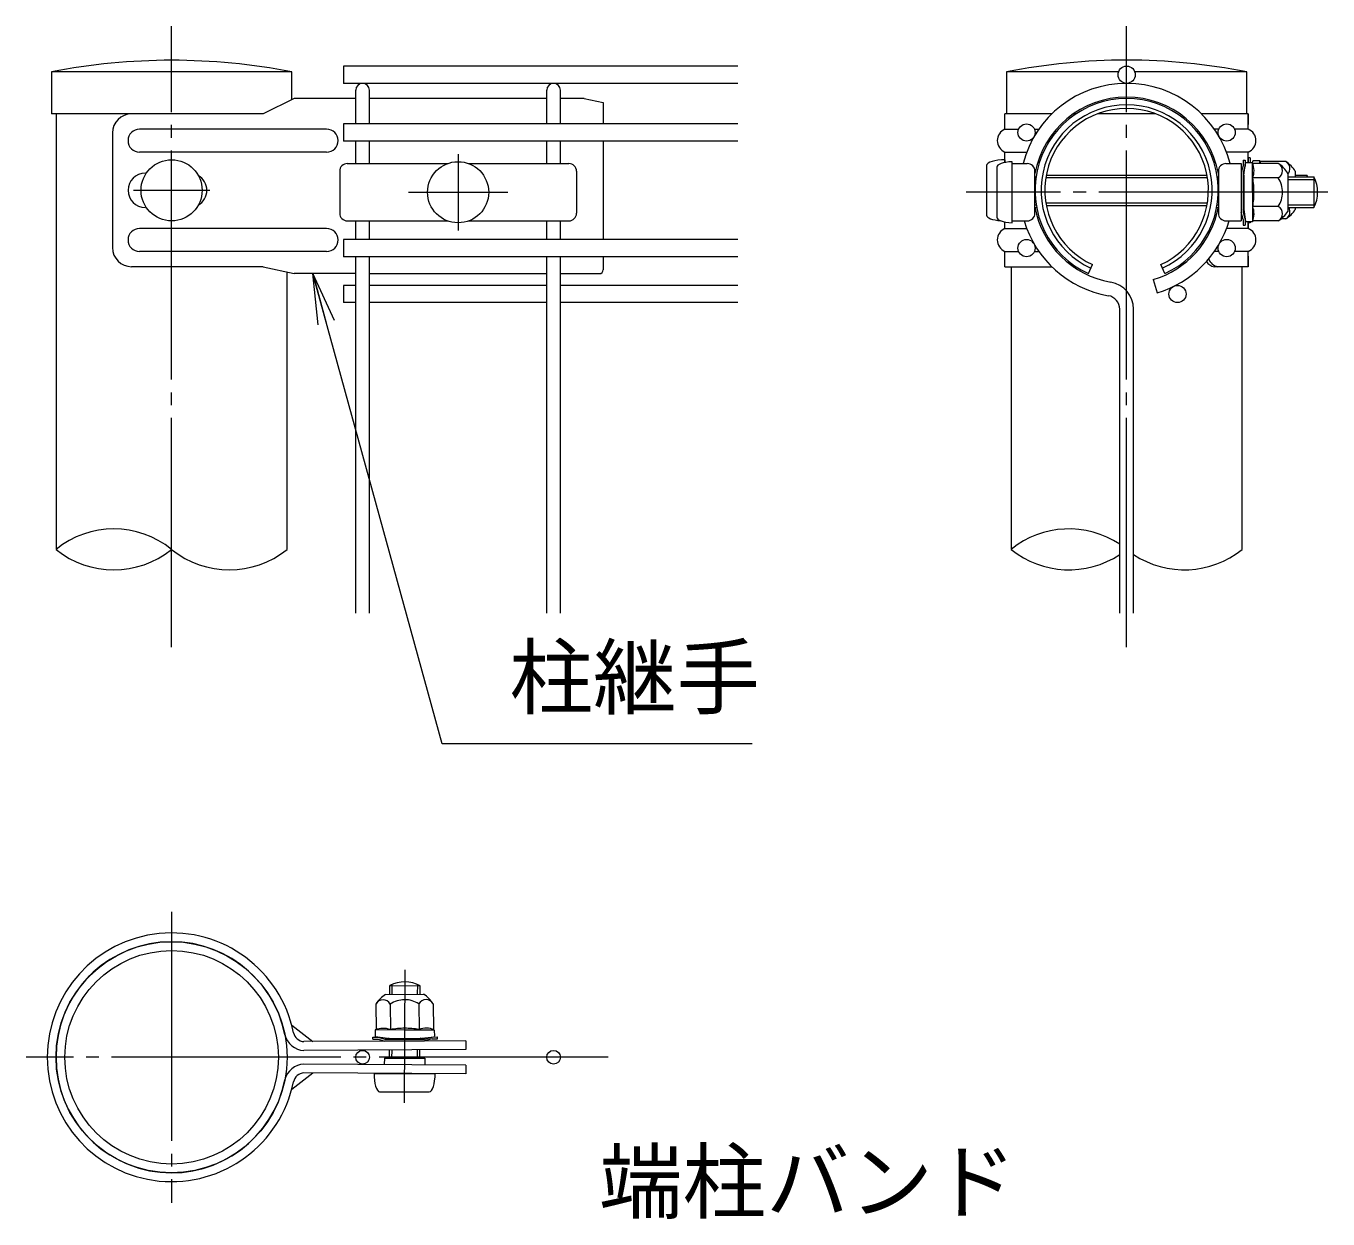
# Model space of a CAD drawing. Units: millimetres, scale not verified. Extents: x -4200 to 4200, y -2970 to 2970.
# Drawn here: x 975 to 1998, y 240 to 1177 of the extents above; entities that cross this region are included whole.
import ezdxf
from ezdxf.enums import TextEntityAlignment as Align

# ---------------------------------------------------------------- set-up
doc = ezdxf.new("R2010")
doc.units = ezdxf.units.MM
doc.header["$LTSCALE"] = 10
doc.linetypes.add('LONG_CHAIN', pattern=[21, 18, -1, 1, -1])
for name, color, linetype, lineweight in [('0-3_D-STR1', 1, 'Continuous', 9), ('0-4_D-BMK', 2, 'LONG_CHAIN', 9), ('0-5_D-STR-DIM', 7, 'Continuous', 9), ('0-6_0', 7, 'Continuous', 9), ('0-8_D-STR2', 7, 'Continuous', 9), ('0-9_D-STR3', 3, 'Continuous', 9), ('0-A_D-STR-TXT', 7, 'Continuous', 9)]:
    doc.layers.add(name, color=color, linetype=linetype, lineweight=lineweight)
doc.styles.add('ＭＳ ゴシック', font='')
doc.styles.get('ＭＳ ゴシック').set_extended_font_data('MS Gothic')

# ---------------------------------------------------------------- blocks, each defined once
blk = doc.blocks.new('_Open')
at = {"layer": '0-6_0'}
blk.add_line((-10, 1.667), (0, 0), dxfattribs=at)
blk.add_lwpolyline([(-10, -1.667), (0, 0), (-10, 0)], dxfattribs=at)

msp = doc.modelspace()

# ---------------------------------------------------------------- linework, layer by layer
at = {"layer": '0-3_D-STR1'}
for p, q in [((1183.99, 1140.59), (995.29, 1140.59)), ((995.29, 1140.59), (995.29, 1107.59)), ((1183.99, 1118.59), (1183.99, 1140.59)), ((1833.28, 1140.59), (1745.29, 1140.59)), ((1745.29, 1140.59), (1745.29, 1107.59)), ((1933.99, 1140.59), (1846.01, 1140.59)), ((1933.99, 1107.59), (1933.99, 1140.59)), ((1161.59, 1107.59), (995.29, 1107.59)), ((998.89, 1107.59), (998.89, 765.59)), ((1780.85, 1107.59), (1745.29, 1107.59)), ((1799.84, 1107.59), (1797.71, 1107.59)), ((1862.48, 1107.59), (1816.8, 1107.59)), ((1933.99, 1107.59), (1898.43, 1107.59)), ((1180.39, 765.59), (1180.39, 983.43)), ((1748.89, 987.59), (1748.89, 765.59)), ((1930.39, 765.59), (1930.39, 987.68))]:
    msp.add_line(p, q, dxfattribs=at)
for radius in [90.75, 83.85]:
    msp.add_circle((1089.64, 366.72), radius, dxfattribs=at)
for centre, radius, start, end in [((1089.64, 656.9), 492.8, 78.96219, 101.03781), ((1839.64, 662.3), 487.51, 78.84081, 101.15919)]:
    msp.add_arc(centre, radius, start, end, dxfattribs=at)
at = {"layer": '0-4_D-BMK'}
for p, q in [((1089.64, 688.91), (1089.64, 1176.59)), ((1839.64, 688.91), (1839.64, 1176.59)), ((1314.64, 1076.06), (1314.64, 1016.06)), ((1059.64, 1047.59), (1119.64, 1047.59)), ((1275.64, 1046.06), (1353.64, 1046.06)), ((1997.73, 1046.06), (1713.61, 1046.06)), ((1089.64, 481.02), (1089.64, 252.42)), ((1272.49, 330.96), (1273, 435.42)), ((1432.54, 366.72), (975.34, 366.72))]:
    msp.add_line(p, q, dxfattribs=at)
at = {"layer": '0-5_D-STR-DIM'}
for centre, start, end in [((1044.26, 709.6), 50.97549, 129.02451), ((1794.27, 709.6), 56.30864, 129.02451), ((1044.26, 821.57), 230.97549, 309.02451), ((1135.01, 821.57), 230.97549, 309.02451), ((1794.27, 821.57), 230.97549, 303.69136), ((1885.02, 821.57), 236.30864, 309.02451)]:
    msp.add_arc(centre, 72.06, start, end, dxfattribs=at)
at = {"layer": '0-8_D-STR2'}
for p, q in [((1534.24, 1145.09), (1224.64, 1145.09)), ((1224.64, 1145.09), (1224.64, 1131.59)), ((1534.24, 1131.59), (1224.64, 1131.59)), ((1234.24, 1099.71), (1234.24, 1126.19)), ((1245.04, 1099.71), (1245.04, 1126.19)), ((1384.24, 1099.71), (1384.24, 1126.19)), ((1395.04, 1099.71), (1395.04, 1126.19)), ((1534.24, 1099.71), (1224.64, 1099.71)), ((1224.64, 1099.71), (1224.64, 1086.21)), ((1534.24, 1086.21), (1224.64, 1086.21)), ((1234.24, 1068.56), (1234.24, 1086.21)), ((1245.04, 1068.56), (1245.04, 1086.21)), ((1384.24, 1068.56), (1384.24, 1086.21)), ((1395.04, 1068.56), (1395.04, 1086.21)), ((1234.24, 1008.96), (1234.24, 1023.56)), ((1245.04, 1008.96), (1245.04, 1023.56)), ((1384.24, 1008.96), (1384.24, 1023.56)), ((1395.04, 1008.96), (1395.04, 1023.56)), ((1534.24, 1008.96), (1224.64, 1008.96)), ((1224.64, 1008.96), (1224.64, 995.46)), ((1534.24, 995.46), (1224.64, 995.46)), ((1234.24, 715.59), (1234.24, 995.46)), ((1245.04, 715.59), (1245.04, 995.46)), ((1384.24, 715.59), (1384.24, 995.46)), ((1395.04, 715.59), (1395.04, 995.46)), ((1234.24, 972.86), (1224.64, 972.86)), ((1224.64, 972.86), (1224.64, 959.36)), ((1384.24, 972.86), (1245.04, 972.86)), ((1534.24, 972.86), (1395.04, 972.86)), ((1860.56, 977.44), (1863.65, 967.09)), ((1234.24, 959.36), (1224.64, 959.36)), ((1384.24, 959.36), (1245.04, 959.36)), ((1534.24, 959.36), (1395.04, 959.36)), ((1834.24, 715.59), (1834.24, 954.18)), ((1845.04, 715.59), (1845.04, 954.18))]:
    msp.add_line(p, q, dxfattribs=at)
for centre, radius in [((1839.64, 1138.34), 6.75), ((1761.05, 1092.96), 6.75), ((1918.23, 1092.96), 6.75), ((1761.05, 1002.21), 6.75), ((1918.23, 1002.21), 6.75), ((1879.59, 966.11), 6.75), ((1239.64, 366.72), 5.4), ((1389.64, 366.72), 5.4)]:
    msp.add_circle(centre, radius, dxfattribs=at)
for centre, radius, start, end in [((1239.64, 1126.19), 5.4, 0, 180), ((1389.64, 1126.19), 5.4, 0, 180), ((1839.64, 1047.59), 84, 14.4591, 165.5409), ((1839.64, 1047.59), 73.2, 10.38886, 169.61114), ((1839.64, 1047.59), 73.2, 190.38886, 260.16066), ((1839.64, 1047.59), 73.2, 286.60421, 349.61114), ((1839.64, 1047.59), 84, 196.62015, 260.16066), ((1839.64, 1047.59), 84, 286.60421, 343.37985), ((1823.44, 954.18), 21.6, 0, 80.16066), ((1823.44, 954.18), 10.8, 0, 80.16066)]:
    msp.add_arc(centre, radius, start, end, dxfattribs=at)
at = {"layer": '0-9_D-STR3'}
for p, q in [((1186.02, 1119.59), (1161.59, 1107.59)), ((1234.24, 1119.59), (1186.02, 1119.59)), ((1384.24, 1119.59), (1245.04, 1119.59)), ((1413.64, 1119.59), (1395.04, 1119.59)), ((1413.64, 1119.59), (1428.64, 1116.59)), ((1428.64, 1116.59), (1428.64, 1099.71)), ((1161.59, 1107.59), (1058.18, 1107.59)), ((1780.85, 1107.59), (1744.09, 1107.59)), ((1744.09, 1095.59), (1744.09, 1107.59)), ((1797.71, 1107.59), (1799.84, 1107.59)), ((1935.19, 1107.59), (1898.43, 1107.59)), ((1935.19, 1107.59), (1935.19, 1099.27)), ((1935.19, 1095.59), (1935.19, 1107.59)), ((1211.41, 1095.59), (1064.41, 1095.59)), ((1744.09, 1095.59), (1754.83, 1095.59)), ((1767.27, 1095.59), (1770.71, 1095.59)), ((1912.01, 1095.59), (1908.58, 1095.59)), ((1935.19, 1095.59), (1924.45, 1095.59)), ((1043.18, 1092.59), (1043.18, 1002.59)), ((1428.64, 1086.21), (1428.64, 1008.96)), ((1211.41, 1077.59), (1064.41, 1077.59)), ((1744.09, 1077.59), (1761.18, 1077.59)), ((1744.09, 1069.38), (1744.09, 1077.59)), ((1935.19, 1077.59), (1918.1, 1077.59)), ((1935.19, 1069.29), (1935.19, 1077.59)), ((1227.64, 1068.56), (1306.29, 1068.56)), ((1322.99, 1068.56), (1401.64, 1068.56)), ((1729.69, 1067.09), (1729.69, 1028.09)), ((1737.64, 1065.63), (1737.64, 1026.5)), ((1744.09, 1071.59), (1744.09, 1069.84)), ((1749.64, 1022.06), (1749.64, 1070.06)), ((1749.64, 1068.56), (1761.64, 1068.56)), ((1917.64, 1068.56), (1929.64, 1068.56)), ((1929.64, 1068.56), (1929.64, 1023.56)), ((1931.18, 1066.91), (1929.64, 1061.6)), ((1931.18, 1071.23), (1931.18, 1066.91)), ((1931.18, 1071.23), (1932.68, 1071.23)), ((1931.74, 1059.54), (1932.91, 1069.03)), ((1932.68, 1071.23), (1932.68, 1066.91)), ((1938.21, 1069.29), (1933.2, 1069.29)), ((1935.19, 1073.09), (1935.19, 1069.29)), ((1936.69, 1073.09), (1935.19, 1073.09)), ((1936.69, 1073.09), (1936.69, 1069.29)), ((1938.34, 1046.04), (1938.34, 1069.22)), ((1938.55, 1068.93), (1938.76, 1070.58)), ((1958.72, 1068.58), (1938.69, 1068.58)), ((1944.06, 1070.84), (1939.05, 1070.84)), ((1944.19, 1068.58), (1944.19, 1070.76)), ((1944.49, 1070.11), (1944.35, 1070.62)), ((1964.57, 1070.11), (1944.49, 1070.11)), ((1221.64, 1062.56), (1221.64, 1029.56)), ((1407.64, 1062.56), (1407.64, 1029.56)), ((1767.64, 1029.56), (1767.64, 1062.56)), ((1767.64, 1058.06), (1768.41, 1058.06)), ((1767.64, 1056.03), (1768.14, 1056.03)), ((1776.22, 1057.56), (1903.06, 1057.56)), ((1776.57, 1059.59), (1902.71, 1059.59)), ((1910.88, 1058.06), (1911.64, 1058.06)), ((1911.14, 1056.03), (1911.64, 1056.03)), ((1911.64, 1062.56), (1911.64, 1029.56)), ((1929.64, 1061.6), (1929.64, 1030.52)), ((1931.14, 1058.21), (1931.74, 1058.21)), ((1931.74, 1059.54), (1931.74, 1032.54)), ((1931.74, 1058.21), (1931.74, 1033.91)), ((1958.72, 1057.32), (1938.34, 1057.32)), ((1966.24, 1061.06), (1966.24, 1031.06)), ((1966.24, 1058.06), (1986.64, 1058.06)), ((1966.24, 1056.03), (1987.61, 1056.03)), ((1972.09, 1062.59), (1972.09, 1058.06)), ((1986.64, 1058.06), (1986.64, 1034.06)), ((1938.34, 1046.04), (1938.34, 1022.87)), ((1767.64, 1036.09), (1768.57, 1036.09)), ((1767.7, 1034.06), (1768.92, 1034.06)), ((1776.22, 1037.62), (1903.06, 1037.62)), ((1776.57, 1035.59), (1902.71, 1035.59)), ((1910.36, 1034.06), (1911.58, 1034.06)), ((1910.72, 1036.09), (1911.64, 1036.09)), ((1931.14, 1033.91), (1931.74, 1033.91)), ((1958.72, 1034.81), (1938.34, 1034.81)), ((1966.24, 1036.09), (1987.61, 1036.09)), ((1966.24, 1034.06), (1986.64, 1034.06)), ((1972.09, 1034.06), (1972.09, 1032.59)), ((1227.64, 1023.56), (1306.29, 1023.56)), ((1322.99, 1023.56), (1401.64, 1023.56)), ((1744.09, 1017.59), (1744.09, 1022.75)), ((1744.09, 1017.59), (1744.09, 1022.75)), ((1749.64, 1023.56), (1761.64, 1023.56)), ((1917.64, 1023.56), (1929.64, 1023.56)), ((1931.18, 1024.54), (1929.64, 1030.52)), ((1931.14, 1030.52), (1932.68, 1024.54)), ((1931.74, 1032.54), (1932.91, 1023.06)), ((1932.68, 1024.54), (1932.68, 1020.23)), ((1938.14, 1022.79), (1933.2, 1022.79)), ((1935.19, 1022.79), (1935.19, 1017.59)), ((1935.19, 1017.59), (1935.19, 1022.79)), ((1935.19, 1022.79), (1935.19, 1022.09)), ((1958.72, 1023.55), (1938.64, 1023.55)), ((1964.57, 1025.07), (1960.89, 1025.07)), ((1211.41, 1017.59), (1064.41, 1017.59)), ((1744.09, 1017.59), (1761.18, 1017.59)), ((1935.19, 1017.59), (1918.1, 1017.59)), ((1766.53, 1006.15), (1766.53, 1006.22)), ((1211.41, 999.59), (1064.41, 999.59)), ((1428.64, 995.46), (1428.64, 985.14)), ((1744.09, 987.59), (1744.09, 999.59)), ((1744.09, 999.59), (1754.83, 999.59)), ((1767.27, 999.59), (1770.71, 999.59)), ((1912.01, 999.59), (1908.58, 999.59)), ((1935.19, 999.59), (1924.45, 999.59)), ((1935.19, 987.59), (1935.19, 999.59)), ((1935.19, 995.91), (1935.19, 987.59)), ((1161.59, 987.59), (1058.18, 987.59)), ((1161.59, 987.59), (1186.02, 982.19)), ((1234.24, 982.19), (1186.02, 982.19)), ((1245.04, 982.14), (1384.24, 982.14)), ((1395.04, 982.14), (1425.64, 982.14)), ((1744.09, 987.59), (1780.85, 987.59)), ((1797.71, 987.59), (1799.84, 987.59)), ((1809.64, 982.14), (1812.89, 989.23)), ((1869.64, 982.14), (1866.39, 989.23)), ((1935.19, 987.59), (1908.32, 987.59)), ((1935.19, 987.59), (1932.56, 987.59)), ((1260.9, 416.03), (1260.94, 423.05)), ((1260.94, 423.05), (1284.94, 422.94)), ((1262.94, 416.04), (1262.97, 424.01)), ((1282.87, 416.14), (1282.91, 423.92)), ((1284.91, 416.15), (1284.94, 422.94)), ((1257.57, 416.02), (1287.57, 416.16)), ((1250.09, 408.47), (1250.19, 388.38)), ((1261.35, 408.52), (1261.45, 388.13)), ((1283.87, 408.63), (1283.97, 388.24)), ((1295.13, 408.68), (1295.22, 388.59)), ((1184.01, 391.82), (1200.67, 379.05)), ((1320.6, 379.69), (1193.55, 379.02)), ((1247.55, 382.41), (1251.87, 382.43)), ((1247.56, 380.91), (1247.55, 382.41)), ((1247.56, 380.91), (1251.88, 380.93)), ((1249.46, 387.95), (1249.48, 382.94)), ((1272.71, 388.19), (1249.53, 388.08)), ((1250.19, 388.38), (1249.68, 388.24)), ((1259.24, 381.53), (1249.75, 382.65)), ((1251.88, 380.93), (1257.19, 379.42)), ((1257.19, 379.42), (1288.27, 379.57)), ((1259.24, 381.53), (1286.24, 381.66)), ((1260.57, 381.53), (1284.87, 381.65)), ((1260.57, 380.93), (1260.57, 381.53)), ((1272.71, 388.19), (1295.88, 388.3)), ((1284.87, 381.05), (1284.87, 381.65)), ((1286.24, 381.66), (1295.72, 382.87)), ((1288.26, 381.07), (1294.23, 382.63)), ((1294.24, 381.13), (1288.27, 379.57)), ((1294.23, 382.63), (1298.55, 382.65)), ((1295.96, 388.1), (1295.98, 383.17)), ((1260.66, 366.05), (1260.69, 372.53)), ((1262.69, 366.04), (1262.73, 372.54)), ((1282.63, 365.95), (1282.66, 372.64)), ((1284.66, 365.94), (1284.7, 372.65)), ((1320.64, 360.64), (1193.59, 361.32)), ((1256.71, 366.07), (1256.68, 360.97)), ((1256.71, 366.07), (1288.62, 365.92)), ((1288.62, 365.92), (1288.59, 360.82)), ((1320.64, 360.64), (1320.64, 353.74)), ((1184.01, 341.62), (1200.67, 354.38)), ((1320.6, 353.74), (1193.55, 354.42)), ((1248.61, 354.11), (1296.61, 353.88)), ((1253.04, 339.69), (1292.04, 339.5))]:
    msp.add_line(p, q, dxfattribs=at)
for points in [[(1932.68, 1066.91), (1931.14, 1061.6), (1931.14, 1030.52)], [(1972.09, 1059.59), (1981.09, 1059.59), (1981.09, 1058.06)], [(1931.18, 1024.54), (1931.18, 1020.23), (1932.68, 1020.23)], [(1936.69, 1022.79), (1936.69, 1022.09), (1935.19, 1022.09)], [(1320.64, 379.69), (1320.64, 372.79), (1193.59, 372.12)], [(1251.87, 382.43), (1257.18, 380.92), (1288.26, 381.07)], [(1294.24, 381.13), (1298.56, 381.15), (1298.55, 382.65)]]:
    msp.add_lwpolyline(points, dxfattribs=at)
for centre in [(1089.64, 1047.59), (1314.64, 1046.06)]:
    msp.add_circle(centre, 24, dxfattribs=at)
for centre, radius, start, end in [((1839.64, 1047.59), 72, 294.62432, 245.37568), ((1839.64, 1047.59), 67.2, 294.62432, 245.37568), ((1058.18, 1092.59), 15, 90, 180), ((1839.64, 1047.59), 64.2, 294.62432, 245.37568), ((1064.41, 1086.59), 9, 90, 270), ((1211.41, 1086.59), 9, 270, 90), ((1747.84, 1086.59), 9.75, 112.61986, 247.38014), ((1931.44, 1086.59), 9.75, 292.61986, 67.38014), ((1227.64, 1062.56), 6, 90, 180), ((1401.64, 1062.56), 6, 0, 90), ((1761.64, 1062.56), 6, 0, 90), ((1917.64, 1062.56), 6, 90, 180), ((1933.2, 1068.99), 0.3, 90, 173), ((1938.21, 1068.99), 0.3, 15, 90), ((1923.27, 1063), 16.4, 339.64454, 21.71401), ((1939.05, 1070.54), 0.3, 90, 173), ((1944.06, 1070.54), 0.3, 15, 90), ((1929.54, 1064.47), 15.97, 14.90359, 22.7756), ((1955.67, 1062.95), 6.4, 298.45309, 61.54691), ((1945.92, 1048.3), 24, 32.13463, 57.68315), ((1961.52, 1064.48), 6.4, 317.45541, 61.54691), ((1951.77, 1049.82), 24, 32.13463, 57.68315), ((1068.91, 1047.59), 13.5, 90, 270), ((1103.84, 1047.59), 13.5, 300.04449, 59.95551), ((1930.03, 1058.26), 1.71, 358.43845, 49.48837), ((1876.07, 1046.04), 63.57, 0, 10.20031), ((1941.45, 1046.06), 20.62, 0, 33.09348), ((1958.59, 1047.59), 25.5, 24.25131, 28.07249), ((1964.14, 1046.06), 25.5, 331.92751, 28.07249), ((1876.07, 1046.04), 63.57, 349.79969, 0), ((1941.45, 1046.06), 20.62, 326.90652, 0), ((1930.03, 1033.87), 1.71, 310.51348, 1.56339), ((1923.69, 1029.16), 15.97, 337.2244, 20.62678), ((1955.67, 1029.18), 6.4, 298.45309, 61.54691), ((1961.52, 1030.7), 6.4, 298.45309, 31.66849), ((1227.64, 1029.56), 6, 180, 270), ((1401.64, 1029.56), 6, 270, 0), ((1761.64, 1029.56), 6, 270, 0), ((1917.64, 1029.56), 6, 180, 270), ((1933.2, 1023.09), 0.3, 187, 270), ((1938.14, 1023.09), 0.3, 270, 337.2244), ((1945.92, 1043.83), 24, 302.31685, 327.86537), ((1951.77, 1045.36), 24, 302.31685, 327.86537), ((1064.41, 1008.59), 9, 90, 270), ((1211.41, 1008.59), 9, 270, 90), ((1747.84, 1008.59), 9.75, 112.61986, 247.38014), ((1931.44, 1008.59), 9.75, 292.61986, 67.38014), ((1058.18, 1002.59), 15, 180, 270), ((1757.1, 1008.59), 9.13, 348.40415, 350.0359), ((1912.76, 996.59), 9.13, 198.30949, 260.27718), ((1425.64, 985.14), 3, 270, 0), ((1909.86, 996.59), 9.13, 213.34935, 260.27718), ((1089.64, 366.72), 97.65, 11.37275, 348.62725), ((1089.64, 366.72), 90.75, 11.23979, 348.76021), ((1272.83, 400.49), 25.5, 61.65072, 117.79569), ((1270.44, 395.76), 24, 122.41049, 147.95901), ((1255.74, 405.44), 6.4, 28.72896, 151.82278), ((1272.69, 391.3), 20.62, 90.27587, 123.36935), ((1272.69, 391.3), 20.62, 57.18239, 90.27587), ((1289.51, 405.61), 6.4, 28.72896, 151.82278), ((1274.9, 395.78), 24, 32.59272, 58.14124), ((1255.89, 373.46), 15.97, 69.64909, 113.05147), ((1273.01, 325.92), 63.57, 90.27587, 100.47617), ((1273.01, 325.92), 63.57, 80.07556, 90.27587), ((1289.66, 373.62), 15.97, 67.50027, 110.90265), ((1194.15, 388.03), 15.92, 193.15621, 267.96083), ((1194.18, 388.05), 9.05, 193.24006, 265.99617), ((1249.76, 387.95), 0.3, 105.27587, 180.27587), ((1249.78, 382.94), 0.3, 180.27587, 263.27587), ((1260.53, 379.82), 1.71, 88.71432, 139.76424), ((1284.92, 379.94), 1.71, 40.78934, 91.83926), ((1295.68, 383.16), 0.3, 277.27587, 0.27587), ((1295.66, 388.1), 0.3, 0.27587, 67.50027), ((1194.15, 345.4), 15.92, 92.03917, 166.84379), ((1194.18, 345.39), 9.05, 94.00383, 166.75994)]:
    msp.add_arc(centre, radius, start, end, dxfattribs=at)
for centre, major_axis, start_param, end_param in [((1744.09, 1067.09), (14.4, 0), 1.5707963, 3.1415927), ((1752.04, 1065.63), (14.4, 0), 1.7382444, 3.1415927), ((1744.09, 1028.09), (14.4, 0), 3.1415927, 4.477186), ((1752.04, 1026.5), (14.4, 0), 3.1415927, 4.5449409), ((1253.11, 354.09), (0.07, 14.4), 1.5707963, 3.1415927), ((1292.11, 353.9), (0.07, 14.4), 3.1415927, 4.712389)]:
    msp.add_ellipse(centre, major_axis=major_axis, ratio=0.3125, start_param=start_param, end_param=end_param, dxfattribs=at)
at = {"layer": '0-A_D-STR-TXT'}
msp.add_lwpolyline([(1545.58, 612.86), (1302.01, 612.86), (1201.06, 980.26)], dxfattribs=at)

# ---------------------------------------------------------------- block references
at = {"layer": '0-A_D-STR-TXT', "xscale": 4, "yscale": 4, "rotation": 105.36476}
msp.add_blockref('_Open', (1200.53, 982.19), dxfattribs=at)

# ---------------------------------------------------------------- texts
at = {"layer": '0-A_D-STR-TXT', "style": 'ＭＳ ゴシック'}
for s, p in [('柱継手', (1354.97, 626.72)), ('端柱バンド', (1425.28, 230.63))]:
    msp.add_text(s, height=48.09, dxfattribs=at).set_placement(p, align=Align.BOTTOM_LEFT)

doc.saveas('drawing.dxf')
